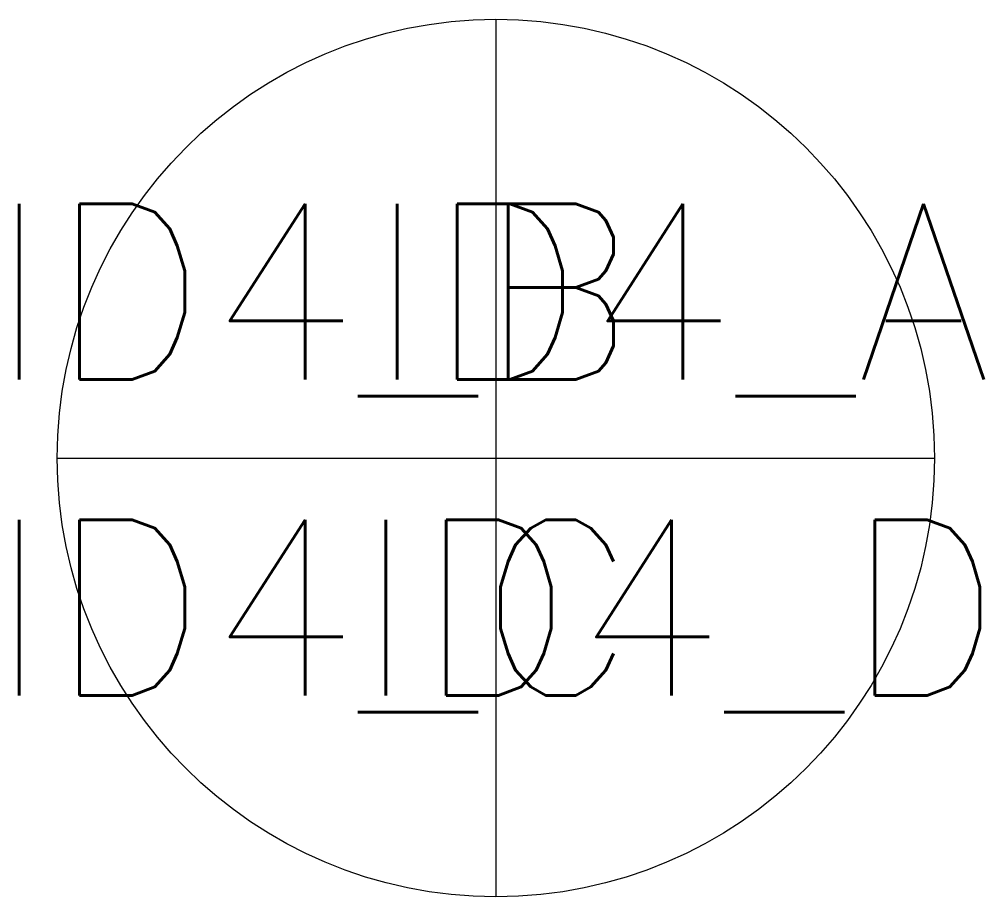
# Model space of a CAD drawing. Header units: millimetres. Extents: x 8.01 to 9.11, y 4.67 to 5.67.
import ezdxf
from ezdxf.enums import TextEntityAlignment as Align

# ---------------------------------------------------------------- set-up
doc = ezdxf.new("R2010")
doc.units = ezdxf.units.MM
doc.header["$LTSCALE"] = 10
doc.styles.add('r80', font='romans.shx')

msp = doc.modelspace()

# ---------------------------------------------------------------- linework, layer by layer
for p, q in [((8.5559, 5.6665), (8.5559, 4.6665)), ((8.0559, 5.1665), (9.0559, 5.1665))]:
    msp.add_line(p, q)
msp.add_circle((8.5559, 5.1665), 0.5)

# ---------------------------------------------------------------- texts
at = {"color": 3, "style": 'r80'}
for tag, p in [('ID4_B', (8.347, 5.3466)), ('ID4_A', (8.7648, 5.3466)), ('ID4_C', (8.347, 4.9865)), ('ID4_D', (8.7648, 4.9865))]:
    msp.add_attdef(tag, text='', height=0.2, dxfattribs=at).set_placement(p, align=Align.MIDDLE)

doc.saveas('drawing.dxf')
